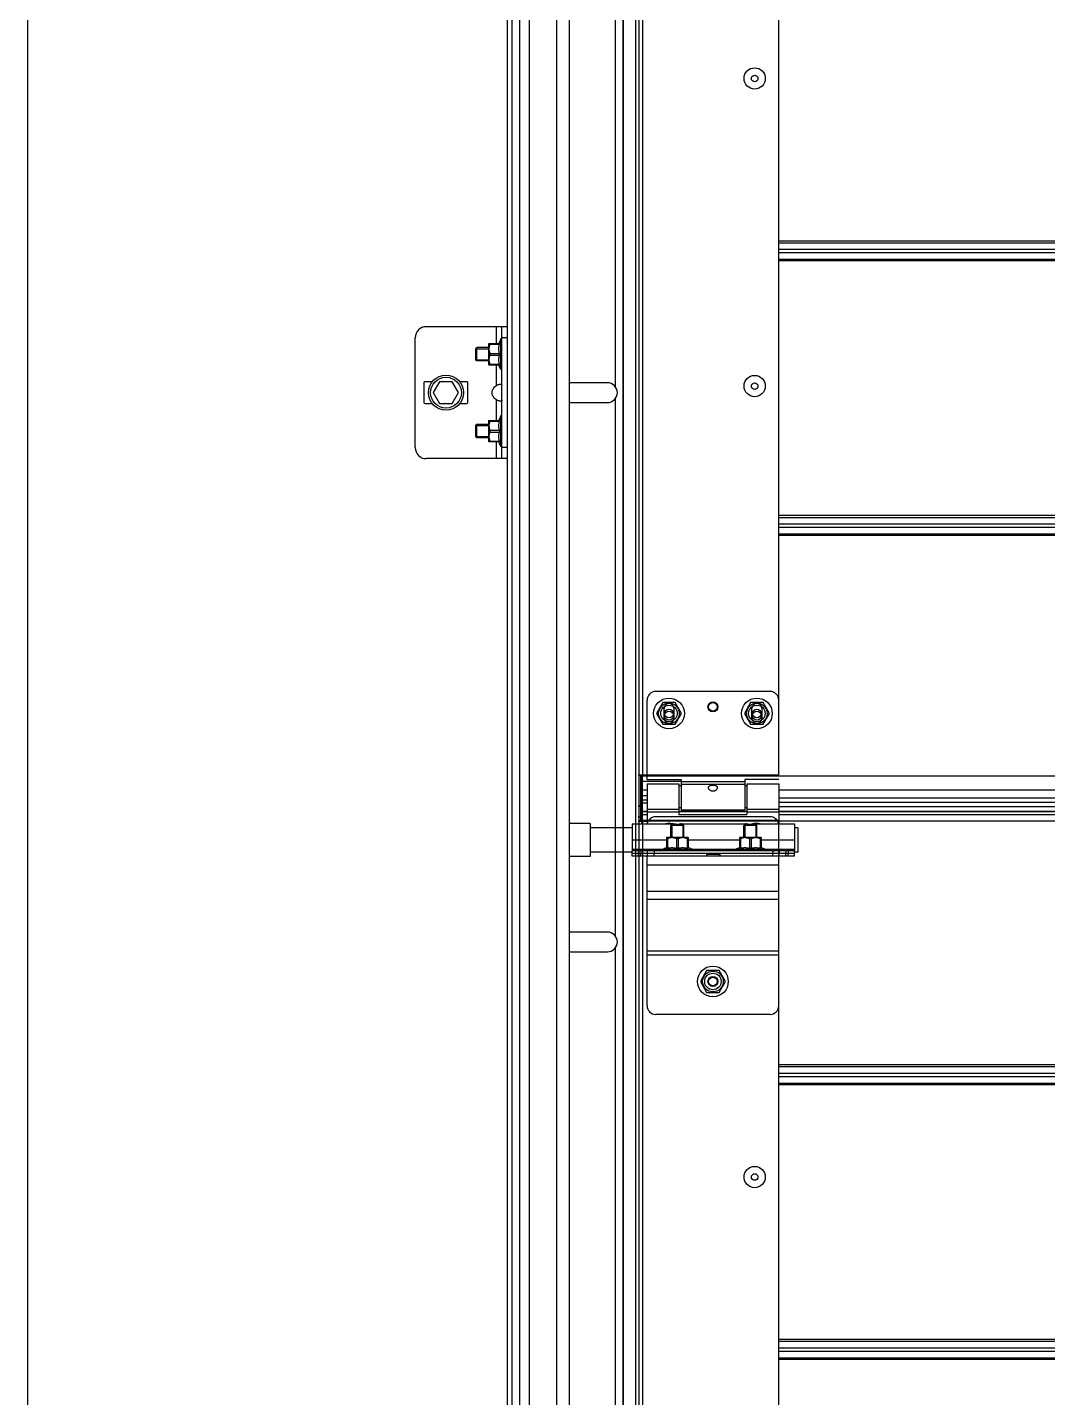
# Model space of a CAD drawing. Header units: millimetres. Extents: x 21899 to 38731, y -5425 to 3612.
# Drawn here: x 21917 to 22381, y 1761 to 2385 of the extents above; entities that cross this region are included whole.
import ezdxf

# ---------------------------------------------------------------- set-up
doc = ezdxf.new("R2010")
doc.units = ezdxf.units.MM

msp = doc.modelspace()

# ---------------------------------------------------------------- linework, layer by layer
at = {"color": 7, "linetype": 'Continuous'}
for p, q in [((21917.11, 3322), (21917.11, 1144.53)), ((22163.61, 3064.5), (22163.61, 1144.53)), ((22137.61, 3009.54), (22137.61, 1144.53)), ((22135.61, 1144.53), (22135.61, 2404.11)), ((22135.61, 2248.59), (22098.61, 2248.59)), ((22133.11, 2188.59), (22133.11, 2248.59)), ((22093.61, 2193.59), (22093.61, 2243.59)), ((22121.61, 2239.09), (22121.26, 2238.73)), ((22121.61, 2233.09), (22121.61, 2239.09)), ((22127.11, 2239.09), (22121.61, 2239.09)), ((22127.11, 2240.97), (22127.15, 2241)), ((22127.11, 2231.21), (22127.11, 2240.97)), ((22127.14, 2240.99), (22131.93, 2240.99)), ((22127.68, 2240.99), (22127.68, 2240.59)), ((22127.68, 2240.59), (22131.93, 2240.59)), ((22132.61, 2243.09), (22131.69, 2240.99)), ((22131.93, 2240.99), (22131.93, 2240.59)), ((22132.61, 2229.09), (22132.61, 2243.09)), ((22133.11, 2243.09), (22132.61, 2243.09)), ((22121.26, 2233.44), (22121.26, 2238.73)), ((22121.61, 2233.09), (22121.26, 2233.44)), ((22127.11, 2233.09), (22121.61, 2233.09)), ((22127.68, 2235.68), (22127.68, 2236.49)), ((22127.68, 2236.49), (22131.93, 2236.49)), ((22127.68, 2235.68), (22131.93, 2235.68)), ((22131.93, 2236.49), (22131.93, 2235.68)), ((22127.11, 2231.21), (22127.15, 2231.17)), ((22131.93, 2231.18), (22127.14, 2231.18)), ((22127.68, 2231.18), (22127.68, 2231.58)), ((22127.68, 2231.58), (22131.93, 2231.58)), ((22132.61, 2229.09), (22131.69, 2231.18)), ((22131.93, 2231.58), (22131.93, 2231.18)), ((22133.11, 2229.09), (22132.61, 2229.09)), ((22097.61, 2223.09), (22097.61, 2214.09)), ((22101.36, 2223.59), (22098.11, 2223.59)), ((22104.72, 2223.59), (22101.84, 2218.59)), ((22110.5, 2223.59), (22104.72, 2223.59)), ((22113.38, 2218.59), (22110.5, 2223.59)), ((22117.11, 2223.59), (22113.85, 2223.59)), ((22117.61, 2214.09), (22117.61, 2223.09)), ((22181.11, 2223.09), (22165.11, 2223.09)), ((22101.84, 2218.59), (22104.72, 2213.59)), ((22110.5, 2213.59), (22113.38, 2218.59)), ((22165.11, 2214.09), (22181.11, 2214.09)), ((22098.11, 2213.59), (22101.36, 2213.59)), ((22104.72, 2213.59), (22110.5, 2213.59)), ((22113.85, 2213.59), (22117.11, 2213.59)), ((22132.61, 2208.09), (22131.69, 2205.99)), ((22132.61, 2194.09), (22132.61, 2208.09)), ((22133.11, 2208.09), (22132.61, 2208.09)), ((22121.61, 2204.09), (22121.26, 2203.73)), ((22121.26, 2198.44), (22121.26, 2203.73)), ((22121.61, 2198.09), (22121.61, 2204.09)), ((22127.11, 2204.09), (22121.61, 2204.09)), ((22127.11, 2205.97), (22127.15, 2206)), ((22127.11, 2196.21), (22127.11, 2205.97)), ((22127.14, 2205.99), (22131.93, 2205.99)), ((22127.68, 2205.99), (22127.68, 2205.59)), ((22127.68, 2205.59), (22131.93, 2205.59)), ((22127.68, 2200.68), (22127.68, 2201.49)), ((22127.68, 2201.49), (22131.93, 2201.49)), ((22131.93, 2205.99), (22131.93, 2205.59)), ((22131.93, 2201.49), (22131.93, 2200.68)), ((22121.61, 2198.09), (22121.26, 2198.44)), ((22127.11, 2198.09), (22121.61, 2198.09)), ((22127.11, 2196.21), (22127.15, 2196.17)), ((22131.93, 2196.18), (22127.14, 2196.18)), ((22127.68, 2200.68), (22131.93, 2200.68)), ((22127.68, 2196.18), (22127.68, 2196.58)), ((22127.68, 2196.58), (22131.93, 2196.58)), ((22132.61, 2194.09), (22131.69, 2196.18)), ((22131.93, 2196.58), (22131.93, 2196.18)), ((22133.11, 2194.09), (22132.61, 2194.09)), ((22135.61, 2188.59), (22098.61, 2188.59)), ((22199.11, 2042.59), (22199.11, 2078.59)), ((22255.11, 2082.59), (22203.11, 2082.59)), ((22206.26, 2077.52), (22203.41, 2072.59)), ((22211.96, 2077.52), (22206.26, 2077.52)), ((22214.81, 2072.59), (22211.96, 2077.52)), ((22246.26, 2077.52), (22243.41, 2072.59)), ((22251.96, 2077.52), (22246.26, 2077.52)), ((22254.81, 2072.59), (22251.96, 2077.52)), ((22203.41, 2072.59), (22206.26, 2067.65)), ((22211.96, 2067.65), (22214.81, 2072.59)), ((22243.41, 2072.59), (22246.26, 2067.65)), ((22251.96, 2067.65), (22254.81, 2072.59)), ((22206.26, 2067.65), (22211.96, 2067.65)), ((22246.26, 2067.65), (22251.96, 2067.65)), ((22195.11, 2044.59), (22199.11, 2044.59)), ((22196.61, 2023.95), (22196.61, 2044.59)), ((22196.61, 2044.59), (22196.61, 2023.95)), ((22197.11, 2023.82), (22197.11, 2044.59)), ((22197.11, 2023.82), (22197.11, 2044.59)), ((22197.11, 2023.59), (22197.11, 2044.59)), ((22199.11, 2042.59), (22214.61, 2042.59)), ((22199.11, 2040.59), (22199.11, 2022.39)), ((22199.11, 2040.59), (22213.61, 2040.59)), ((22213.61, 2040.59), (22213.61, 2026.59)), ((22214.61, 2039.59), (22213.61, 2039.59)), ((22214.61, 2042.59), (22214.61, 2028.59)), ((22243.61, 2042.59), (22243.61, 2028.59)), ((22259.11, 2042.59), (22243.61, 2042.59)), ((22244.61, 2039.59), (22243.61, 2039.59)), ((22244.61, 2040.59), (22244.61, 2026.59)), ((22244.61, 2040.59), (22259.11, 2040.59)), ((22259.11, 2040.59), (22259.11, 2022.39)), ((22199.11, 2037.64), (22197.11, 2037.64)), ((22199.11, 2033.09), (22197.11, 2033.09)), ((22336.81, 2037.64), (22259.11, 2037.64)), ((23181.61, 2037.64), (22336.81, 2037.64)), ((22195.11, 2030.59), (22196.11, 2030.59)), ((22196.61, 2030.59), (22195.61, 2030.59)), ((22196.61, 2030.59), (22195.61, 2030.59)), ((22199.11, 2028.01), (22197.11, 2028.01)), ((22214.61, 2029.59), (22213.61, 2029.59)), ((22244.61, 2028.01), (22213.61, 2028.01)), ((22243.61, 2028.59), (22214.61, 2028.59)), ((22244.61, 2029.59), (22243.61, 2029.59)), ((22336.81, 2032.09), (22259.11, 2032.09)), ((22336.81, 2028.01), (22259.11, 2028.01)), ((23181.61, 2032.09), (22336.81, 2032.09)), ((23181.61, 2028.01), (22336.81, 2028.01)), ((22173.31, 2022.49), (22163.61, 2022.49)), ((22173.31, 2022.49), (22173.31, 2007.49)), ((22195.11, 2025.59), (22196.11, 2025.59)), ((22195.11, 2023.59), (22199.11, 2023.59)), ((22259.11, 2023.82), (22197.11, 2023.82)), ((22259.11, 2023.82), (22197.11, 2023.82)), ((22209.91, 2021.59), (22210.26, 2021.94)), ((22209.91, 2016.09), (22209.91, 2021.59)), ((22215.91, 2021.59), (22209.91, 2021.59)), ((22215.56, 2021.94), (22210.26, 2021.94)), ((22213.61, 2026.59), (22244.61, 2026.59)), ((22215.91, 2021.59), (22215.56, 2021.94)), ((22215.91, 2016.09), (22215.91, 2021.59)), ((22243.11, 2021.59), (22243.46, 2021.94)), ((22243.11, 2016.09), (22243.11, 2021.59)), ((22249.11, 2021.59), (22243.11, 2021.59)), ((22248.76, 2021.94), (22243.46, 2021.94)), ((22249.11, 2021.59), (22248.76, 2021.94)), ((22249.11, 2016.09), (22249.11, 2021.59)), ((22259.11, 2023.82), (22259.11, 2023.59)), ((22259.11, 2023.82), (22259.11, 2023.59)), ((22192.31, 2020.49), (22173.31, 2020.49)), ((22208.03, 2016.09), (22207.99, 2016.05)), ((22208, 2016.06), (22208, 2011.27)), ((22208.4, 2015.52), (22208, 2015.52)), ((22217.79, 2016.09), (22208.03, 2016.09)), ((22208.4, 2015.52), (22208.4, 2011.27)), ((22212.51, 2015.52), (22212.51, 2011.27)), ((22213.31, 2015.52), (22212.51, 2015.52)), ((22213.31, 2015.52), (22213.31, 2011.27)), ((22217.42, 2015.52), (22217.42, 2011.27)), ((22217.42, 2015.52), (22217.82, 2015.52)), ((22217.79, 2016.09), (22217.83, 2016.05)), ((22217.82, 2016.06), (22217.82, 2011.27)), ((22241.23, 2016.09), (22241.19, 2016.05)), ((22241.2, 2016.06), (22241.2, 2011.27)), ((22241.6, 2015.52), (22241.2, 2015.52)), ((22250.99, 2016.09), (22241.23, 2016.09)), ((22241.6, 2015.52), (22241.6, 2011.27)), ((22245.71, 2015.52), (22245.71, 2011.27)), ((22246.51, 2015.52), (22245.71, 2015.52)), ((22246.51, 2015.52), (22246.51, 2011.27)), ((22250.62, 2015.52), (22250.62, 2011.27)), ((22250.62, 2015.52), (22251.02, 2015.52)), ((22250.99, 2016.09), (22251.03, 2016.05)), ((22251.02, 2016.06), (22251.02, 2011.27)), ((22267.81, 2020.49), (22266.31, 2020.49)), ((22267.81, 2020.48), (22267.81, 2009.49)), ((22192.31, 2009.49), (22173.31, 2009.49)), ((22192.31, 2007.59), (22192.31, 2010.09)), ((22266.31, 2008.89), (22192.31, 2008.89)), ((22226.26, 2008.79), (22192.31, 2008.79)), ((22199.31, 2008.89), (22199.31, 2010.09)), ((22199.31, 2007.59), (22199.31, 2008.79)), ((22205.91, 2010.59), (22208, 2011.51)), ((22205.91, 2010.09), (22205.91, 2010.59)), ((22219.91, 2010.59), (22205.91, 2010.59)), ((22208.4, 2011.27), (22208, 2011.27)), ((22209.91, 2008.79), (22209.91, 2008.89)), ((22213.31, 2011.27), (22212.51, 2011.27)), ((22215.91, 2008.79), (22215.91, 2008.89)), ((22217.82, 2011.27), (22217.42, 2011.27)), ((22219.91, 2010.59), (22217.82, 2011.51)), ((22219.91, 2010.09), (22219.91, 2010.59)), ((22226.26, 2008.79), (22226.26, 2008.89)), ((22232.36, 2007.59), (22232.36, 2008.89)), ((22266.31, 2008.79), (22232.36, 2008.79)), ((22239.11, 2010.59), (22241.2, 2011.51)), ((22239.11, 2010.09), (22239.11, 2010.59)), ((22253.11, 2010.59), (22239.11, 2010.59)), ((22241.6, 2011.27), (22241.2, 2011.27)), ((22243.11, 2008.79), (22243.11, 2008.89)), ((22246.51, 2011.27), (22245.71, 2011.27)), ((22249.11, 2008.79), (22249.11, 2008.89)), ((22251.02, 2011.27), (22250.62, 2011.27)), ((22253.11, 2010.59), (22251.02, 2011.51)), ((22253.11, 2010.09), (22253.11, 2010.59)), ((22259.31, 2010.09), (22259.31, 2008.89)), ((22259.31, 2007.59), (22259.31, 2008.79)), ((22266.31, 2007.59), (22266.31, 2010.09)), ((22267.81, 2009.49), (22266.31, 2009.49)), ((22173.31, 2007.49), (22163.61, 2007.49)), ((22181.11, 1973.09), (22165.11, 1973.09)), ((22165.11, 1964.09), (22181.11, 1964.09)), ((22226.26, 1955.52), (22223.41, 1950.59)), ((22231.96, 1955.52), (22226.26, 1955.52)), ((22234.81, 1950.59), (22231.96, 1955.52)), ((22223.41, 1950.59), (22226.26, 1945.65)), ((22231.96, 1945.65), (22234.81, 1950.59)), ((22226.26, 1945.65), (22231.96, 1945.65))]:
    msp.add_line(p, q, dxfattribs=at)
at = {"color": 9, "linetype": 'Continuous'}
for p, q in [((22188.05, 3064.5), (22188.05, 1144.53)), ((22188.2, 3064.5), (22188.2, 1144.53)), ((22193.94, 3064.5), (22193.94, 1144.53)), ((22145.48, 3055.17), (22145.48, 1144.53)), ((22157.96, 3055.17), (22157.96, 1144.53)), ((22141.12, 3011.61), (22141.12, 1144.53)), ((22197.11, 2523.59), (22197.11, 2044.59)), ((22184.61, 2465.76), (22184.61, 2221.41)), ((22336.81, 2287.61), (22259.11, 2287.61)), ((22259.11, 2286.83), (22336.81, 2286.83)), ((22259.11, 2283.86), (22336.81, 2283.86)), ((23181.61, 2287.61), (22336.81, 2287.61)), ((22336.81, 2286.83), (23181.61, 2286.83)), ((22336.81, 2283.86), (23181.61, 2283.86)), ((22259.11, 2282.31), (22336.81, 2282.31)), ((22259.11, 2279.34), (22336.81, 2279.34)), ((22336.81, 2278.56), (22259.11, 2278.56)), ((22336.81, 2282.31), (23181.61, 2282.31)), ((22336.81, 2279.34), (23181.61, 2279.34)), ((23181.61, 2278.56), (22336.81, 2278.56)), ((22130.61, 2240.99), (22130.61, 2248.59)), ((22135.61, 2243.59), (22133.11, 2243.59)), ((22130.61, 2221.88), (22130.61, 2231.18)), ((22130.61, 2205.99), (22130.61, 2215.29)), ((22184.61, 2215.76), (22184.61, 1971.41)), ((22130.61, 2188.59), (22130.61, 2196.18)), ((22135.61, 2193.59), (22133.11, 2193.59)), ((22336.81, 2162.61), (22259.11, 2162.61)), ((22259.11, 2161.83), (22336.81, 2161.83)), ((22259.11, 2158.86), (22336.81, 2158.86)), ((23181.61, 2162.61), (22336.81, 2162.61)), ((22336.81, 2161.83), (23181.61, 2161.83)), ((22336.81, 2158.86), (23181.61, 2158.86)), ((22259.11, 2157.31), (22336.81, 2157.31)), ((22259.11, 2154.34), (22336.81, 2154.34)), ((22336.81, 2153.56), (22259.11, 2153.56)), ((22336.81, 2157.31), (23181.61, 2157.31)), ((22336.81, 2154.34), (23181.61, 2154.34)), ((23181.61, 2153.56), (22336.81, 2153.56)), ((22336.81, 2044.01), (22197.11, 2044.01)), ((22199.11, 2044.01), (22197.11, 2044.01)), ((22214.61, 2041.58), (22197.11, 2041.58)), ((22243.61, 2041.43), (22214.61, 2041.43)), ((22243.61, 2040.21), (22214.61, 2040.21)), ((23181.61, 2044.01), (22336.81, 2044.01)), ((22196.61, 2037.59), (22196.61, 2022.39)), ((22199.11, 2037.73), (22197.11, 2037.73)), ((22199.11, 2035.09), (22197.11, 2035.09)), ((22336.81, 2037.73), (22259.11, 2037.73)), ((22336.81, 2034.09), (22259.11, 2034.09)), ((23181.61, 2037.73), (22336.81, 2037.73)), ((23181.61, 2034.09), (22336.81, 2034.09)), ((22197.11, 2031.9), (22199.11, 2031.9)), ((22197.11, 2027.97), (22199.11, 2027.97)), ((22199.11, 2028.96), (22213.61, 2028.96)), ((22199.11, 2027.75), (22213.61, 2027.75)), ((22213.61, 2027.97), (22244.61, 2027.97)), ((22244.61, 2028.96), (22259.11, 2028.96)), ((22244.61, 2027.75), (22259.11, 2027.75)), ((22259.11, 2030.3), (22336.81, 2030.3)), ((22259.11, 2027.97), (22336.81, 2027.97)), ((22336.81, 2030.3), (23181.61, 2030.3)), ((22336.81, 2027.97), (23181.61, 2027.97)), ((22197.11, 2026.59), (22199.11, 2026.59)), ((22197.11, 2023.68), (22199.11, 2023.68)), ((22197.11, 2023.59), (22197.11, 1544.59)), ((22213.61, 2026.59), (22244.61, 2026.59)), ((22259.11, 2026.59), (22336.81, 2026.59)), ((22259.11, 2023.68), (22336.81, 2023.68)), ((22336.81, 2026.59), (23181.61, 2026.59)), ((22336.81, 2023.68), (23181.61, 2023.68)), ((22192.31, 2014.99), (22208, 2014.99)), ((22217.82, 2014.99), (22241.2, 2014.99)), ((22251.02, 2014.99), (22266.31, 2014.99)), ((22192.31, 2010.89), (22206.59, 2010.89)), ((22195.31, 2010.09), (22195.31, 2008.89)), ((22195.31, 2007.59), (22195.31, 2008.79)), ((22196.31, 2010.09), (22196.31, 2008.89)), ((22196.31, 2007.59), (22196.31, 2008.79)), ((22202.31, 2010.09), (22202.31, 2008.89)), ((22202.31, 2007.59), (22202.31, 2008.79)), ((22219.23, 2010.89), (22239.79, 2010.89)), ((22231.96, 2008.36), (22226.26, 2008.36)), ((22252.43, 2010.89), (22266.31, 2010.89)), ((22256.31, 2010.09), (22256.31, 2008.89)), ((22256.31, 2007.59), (22256.31, 2008.79)), ((22262.31, 2010.09), (22262.31, 2008.89)), ((22262.31, 2007.59), (22262.31, 2008.79)), ((22263.31, 2010.09), (22263.31, 2008.89)), ((22263.31, 2007.59), (22263.31, 2008.79)), ((22259.11, 2003.59), (22199.11, 2003.59)), ((22259.11, 1991.59), (22199.11, 1991.59)), ((22259.11, 1987.84), (22199.11, 1987.84)), ((22184.61, 1965.76), (22184.61, 1721.41)), ((22259.11, 1964.46), (22199.11, 1964.46)), ((22259.11, 1962.59), (22199.11, 1962.59)), ((22336.81, 1912.61), (22259.11, 1912.61)), ((22259.11, 1911.83), (22336.81, 1911.83)), ((22259.11, 1908.86), (22336.81, 1908.86)), ((23181.61, 1912.61), (22336.81, 1912.61)), ((22336.81, 1911.83), (23181.61, 1911.83)), ((22336.81, 1908.86), (23181.61, 1908.86)), ((22259.11, 1907.31), (22336.81, 1907.31)), ((22259.11, 1904.34), (22336.81, 1904.34)), ((22336.81, 1903.56), (22259.11, 1903.56)), ((22336.81, 1907.31), (23181.61, 1907.31)), ((22336.81, 1904.34), (23181.61, 1904.34)), ((23181.61, 1903.56), (22336.81, 1903.56)), ((22336.81, 1787.61), (22259.11, 1787.61)), ((22259.11, 1786.83), (22336.81, 1786.83)), ((22259.11, 1783.86), (22336.81, 1783.86)), ((23181.61, 1787.61), (22336.81, 1787.61)), ((22336.81, 1786.83), (23181.61, 1786.83)), ((22336.81, 1783.86), (23181.61, 1783.86)), ((22259.11, 1782.31), (22336.81, 1782.31)), ((22259.11, 1779.34), (22336.81, 1779.34)), ((22336.81, 1778.56), (22259.11, 1778.56)), ((22336.81, 1782.31), (23181.61, 1782.31)), ((22336.81, 1779.34), (23181.61, 1779.34)), ((23181.61, 1778.56), (22336.81, 1778.56))]:
    msp.add_line(p, q, dxfattribs=at)
at = {"color": 3, "linetype": 'Continuous'}
for p, q in [((22195.61, 1441.84), (22195.61, 2815.83)), ((22259.11, 2044.59), (22259.11, 2523.59)), ((22206.86, 2070.34), (22206.86, 2074.84)), ((22206.86, 2070.34), (22206.86, 2074.84)), ((22211.36, 2074.84), (22211.36, 2070.34)), ((22211.36, 2074.84), (22211.36, 2070.34)), ((22246.86, 2070.34), (22246.86, 2074.84)), ((22246.86, 2070.34), (22246.86, 2074.84)), ((22251.36, 2074.84), (22251.36, 2070.34)), ((22251.36, 2074.84), (22251.36, 2070.34)), ((22195.61, 2044.59), (22259.11, 2044.59)), ((22195.61, 2044.59), (22259.11, 2044.59)), ((22196.11, 2044.59), (22196.11, 2023.59)), ((22197.11, 2037.59), (22196.11, 2037.59)), ((22192.31, 2022.39), (22192.31, 2010.09)), ((22192.31, 2022.39), (22210.81, 2022.39)), ((22259.11, 2023.59), (22197.11, 2023.59)), ((22259.11, 2023.59), (22197.11, 2023.59)), ((22255.11, 2025.59), (22203.11, 2025.59)), ((22214.81, 2022.39), (22243.81, 2022.39)), ((22247.81, 2022.39), (22266.31, 2022.39)), ((22259.11, 1544.59), (22259.11, 2023.59)), ((22266.31, 2022.39), (22266.31, 2010.09)), ((22266.31, 2010.09), (22192.31, 2010.09)), ((22226.26, 2008.79), (22226.26, 2007.59)), ((22231.96, 2008.79), (22226.26, 2008.79)), ((22231.96, 2008.79), (22231.96, 2007.59)), ((22199.01, 2007.59), (22192.31, 2007.59)), ((22199.11, 1939.59), (22199.11, 2007.59)), ((22266.31, 2007.59), (22199.11, 2007.59)), ((22259.11, 1939.59), (22259.11, 2007.59)), ((22255.11, 1935.59), (22203.11, 1935.59))]:
    msp.add_line(p, q, dxfattribs=at)
at = {"color": 2, "linetype": 'Continuous'}
for p, q in [((22121.26, 2238.59), (22127.11, 2238.59)), ((22121.26, 2233.59), (22127.11, 2233.59)), ((22121.26, 2203.59), (22127.11, 2203.59)), ((22121.26, 2198.59), (22127.11, 2198.59)), ((22210.41, 2021.94), (22210.41, 2016.09)), ((22215.41, 2021.94), (22215.41, 2016.09)), ((22243.61, 2021.94), (22243.61, 2016.09)), ((22248.61, 2021.94), (22248.61, 2016.09)), ((22210.41, 2008.89), (22210.41, 2008.79)), ((22215.41, 2008.89), (22215.41, 2008.79)), ((22243.61, 2008.89), (22243.61, 2008.79)), ((22248.61, 2008.89), (22248.61, 2008.79))]:
    msp.add_line(p, q, dxfattribs=at)
at = {"color": 7, "linetype": 'Continuous'}
for centre, radius in [((22248.11, 2361.59), 4.85), ((22248.11, 2361.59), 1.5), ((22107.61, 2218.59), 8), ((22248.11, 2221.59), 4.85), ((22107.61, 2218.59), 7), ((22248.11, 2221.59), 1.5), ((22209.11, 2072.59), 7), ((22229.11, 2075.59), 2), ((22249.11, 2072.59), 7), ((22209.11, 2072.59), 3.75), ((22209.11, 2072.59), 2), ((22209.11, 2071.59), 2), ((22249.11, 2072.59), 3.75), ((22249.11, 2072.59), 2), ((22249.11, 2071.59), 2), ((22229.11, 1950.59), 7), ((22229.11, 1950.59), 3.75), ((22229.11, 1950.59), 2), ((22248.11, 1861.59), 4.85), ((22248.11, 1861.59), 1.5)]:
    msp.add_circle(centre, radius, dxfattribs=at)
at = {"color": 9, "linetype": 'Continuous'}
for centre in [(22209.11, 2072.59), (22249.11, 2072.59), (22229.11, 1950.59)]:
    msp.add_circle(centre, 4.7, dxfattribs=at)
at = {"color": 3, "linetype": 'Continuous'}
for centre in [(22229.11, 2075.59), (22229.11, 1950.59)]:
    msp.add_circle(centre, 2.25, dxfattribs=at)
at = {"color": 7, "linetype": 'Continuous'}
for centre, radius, start, end in [((22098.61, 2243.59), 5, 90, 180), ((22098.11, 2223.09), 0.5, 90, 180), ((22117.11, 2223.09), 0.5, 0, 90), ((22165.11, 2218.59), 4.5, 90, 109.55064), ((22181.11, 2218.59), 4.5, 270, 90), ((22098.11, 2214.09), 0.5, 180, 270), ((22117.11, 2214.09), 0.5, 270, 0), ((22165.11, 2218.59), 4.5, 250.44936, 270), ((22098.61, 2193.59), 5, 180, 270), ((22203.11, 2078.59), 4, 90, 180), ((22255.11, 2078.59), 4, 0, 90), ((22209.11, 2015.59), 7, 75.96314, 102.99483), ((22249.11, 2015.59), 7, 77.00517, 109.37316), ((22165.11, 1968.59), 4.5, 90, 109.55064), ((22181.11, 1968.59), 4.5, 270, 90), ((22165.11, 1968.59), 4.5, 250.44936, 270)]:
    msp.add_arc(centre, radius, start, end, dxfattribs=at)
at = {"color": 3, "linetype": 'Continuous'}
for centre, radius, start, end in [((22209.11, 2074.84), 2.25, 0, 180), ((22209.11, 2074.84), 2.25, 0, 180), ((22249.11, 2074.84), 2.25, 0, 180), ((22249.11, 2074.84), 2.25, 0, 180), ((22209.11, 2070.34), 2.25, 180, 0), ((22209.11, 2070.34), 2.25, 180, 0), ((22249.11, 2070.34), 2.25, 180, 0), ((22249.11, 2070.34), 2.25, 180, 0), ((22203.11, 2021.59), 4, 90, 168.44976), ((22255.11, 2021.59), 4, 11.55024, 90), ((22203.11, 1939.59), 4, 180, 270), ((22255.11, 1939.59), 4, 270, 0)]:
    msp.add_arc(centre, radius, start, end, dxfattribs=at)
at = {"color": 7, "linetype": 'Continuous'}
for points, start_tangent, end_tangent in [([(22127.68, 2240.59), (22127.46, 2240.11), (22127.3, 2239.65), (22127.2, 2239.2), (22127.15, 2238.76), (22127.15, 2238.32), (22127.2, 2237.88), (22127.3, 2237.43), (22127.46, 2236.97), (22127.68, 2236.49)], (-0.44845, -0.893808), (0.44845, -0.893808)), ([(22131.93, 2236.49), (22131.83, 2237.01), (22131.75, 2237.52), (22131.71, 2238.03), (22131.69, 2238.54), (22131.71, 2239.05), (22131.75, 2239.56), (22131.83, 2240.07), (22131.93, 2240.59)], (-0.215516, 0.9765), (0.215516, 0.9765)), ([(22127.68, 2235.68), (22127.46, 2235.2), (22127.3, 2234.74), (22127.2, 2234.29), (22127.15, 2233.85), (22127.15, 2233.41), (22127.2, 2232.97), (22127.3, 2232.52), (22127.46, 2232.06), (22127.68, 2231.58)], (-0.44845, -0.893808), (0.44845, -0.893808)), ([(22131.93, 2231.58), (22131.83, 2232.1), (22131.75, 2232.61), (22131.71, 2233.12), (22131.69, 2233.63), (22131.71, 2234.14), (22131.75, 2234.65), (22131.83, 2235.16), (22131.93, 2235.68)], (-0.215516, 0.9765), (0.215516, 0.9765)), ([(22130.61, 2215.29), (22129.77, 2215.96), (22129.17, 2216.69), (22128.78, 2217.44), (22128.6, 2218.2), (22128.6, 2218.97), (22128.78, 2219.73), (22129.17, 2220.48), (22129.77, 2221.21), (22130.61, 2221.88)], (-0.836124, 0.548541), (0.836124, 0.548541)), ([(22130.61, 2221.88), (22131.08, 2222.14), (22131.54, 2222.31), (22131.98, 2222.4), (22132.38, 2222.44), (22132.7, 2222.4), (22132.93, 2222.31), (22133.07, 2222.14)], (0.836124, 0.548541), (0.404914, -0.914355)), ([(22133.07, 2215.03), (22132.93, 2214.86), (22132.7, 2214.77), (22132.38, 2214.73), (22131.98, 2214.77), (22131.54, 2214.86), (22131.08, 2215.03), (22130.61, 2215.29)], (-0.404896, -0.914363), (-0.836124, 0.548541)), ([(22133.11, 2215.29), (22133.07, 2215.03)], (0, -1), (-0.404896, -0.914363)), ([(22127.68, 2205.59), (22127.46, 2205.11), (22127.3, 2204.65), (22127.2, 2204.2), (22127.15, 2203.76), (22127.15, 2203.32), (22127.2, 2202.88), (22127.3, 2202.43), (22127.46, 2201.97), (22127.68, 2201.49)], (-0.44845, -0.893808), (0.44845, -0.893808)), ([(22131.93, 2201.49), (22131.83, 2202.01), (22131.75, 2202.52), (22131.71, 2203.03), (22131.69, 2203.54), (22131.71, 2204.05), (22131.75, 2204.56), (22131.83, 2205.07), (22131.93, 2205.59)], (-0.215516, 0.9765), (0.215516, 0.9765)), ([(22127.68, 2200.68), (22127.46, 2200.2), (22127.3, 2199.74), (22127.2, 2199.29), (22127.15, 2198.85), (22127.15, 2198.41), (22127.2, 2197.97), (22127.3, 2197.52), (22127.46, 2197.06), (22127.68, 2196.58)], (-0.44845, -0.893808), (0.44845, -0.893808)), ([(22131.93, 2196.58), (22131.83, 2197.1), (22131.75, 2197.61), (22131.71, 2198.12), (22131.69, 2198.63), (22131.71, 2199.14), (22131.75, 2199.65), (22131.83, 2200.16), (22131.93, 2200.68)], (-0.215516, 0.9765), (0.215516, 0.9765)), ([(22227.11, 2038.83), (22227.17, 2039.17), (22227.36, 2039.46), (22227.66, 2039.69), (22228.01, 2039.84), (22228.37, 2039.93), (22228.76, 2039.99), (22229.17, 2040), (22229.58, 2039.97), (22229.97, 2039.91), (22230.32, 2039.8), (22230.63, 2039.65), (22230.87, 2039.44), (22231.04, 2039.17), (22231.11, 2038.83)], (0, 1), (0, -1)), ([(22197.11, 2037.87), (22196.86, 2037.89), (22196.68, 2037.96), (22196.61, 2038.06)], (-1, 0), (0, 1)), ([(22197.11, 2037.87), (22196.86, 2037.89), (22196.68, 2037.96), (22196.61, 2038.06)], (-1, 0), (0, 1)), ([(22227.2, 2038.38), (22227.17, 2038.47), (22227.11, 2038.83)], (-0.374906, 0.927063), (0, 1)), ([(22231.01, 2038.37), (22230.88, 2038.12), (22230.61, 2037.78), (22230.26, 2037.51), (22229.9, 2037.32), (22229.5, 2037.21), (22229.07, 2037.17), (22228.65, 2037.22), (22228.24, 2037.36), (22227.89, 2037.56), (22227.58, 2037.82), (22227.33, 2038.13), (22227.2, 2038.38)], (-0.381296, -0.924453), (-0.374906, 0.927063)), ([(22231.11, 2038.83), (22231.05, 2038.48), (22231.01, 2038.37)], (0, -1), (-0.381296, -0.924453)), ([(22196.61, 2023.95), (22196.68, 2023.89), (22196.86, 2023.84), (22197.11, 2023.82)], (0, -1), (1, 0)), ([(22196.61, 2023.95), (22196.68, 2023.89), (22196.86, 2023.84), (22197.11, 2023.82)], (0, -1), (1, 0)), ([(22212.51, 2015.52), (22212.02, 2015.73), (22211.56, 2015.89), (22211.12, 2016), (22210.68, 2016.05), (22210.24, 2016.05), (22209.79, 2016), (22209.35, 2015.89), (22208.89, 2015.73), (22208.4, 2015.52)], (-0.893808, 0.44845), (-0.893808, -0.44845)), ([(22217.42, 2015.52), (22216.93, 2015.73), (22216.47, 2015.89), (22216.02, 2016), (22215.58, 2016.05), (22215.14, 2016.05), (22214.7, 2016), (22214.26, 2015.89), (22213.8, 2015.73), (22213.31, 2015.52)], (-0.893808, 0.44845), (-0.893808, -0.44845)), ([(22245.71, 2015.52), (22245.22, 2015.73), (22244.76, 2015.89), (22244.32, 2016), (22243.88, 2016.05), (22243.44, 2016.05), (22242.99, 2016), (22242.55, 2015.89), (22242.09, 2015.73), (22241.6, 2015.52)], (-0.893808, 0.44845), (-0.893808, -0.44845)), ([(22250.62, 2015.52), (22250.13, 2015.73), (22249.67, 2015.89), (22249.22, 2016), (22248.78, 2016.05), (22248.34, 2016.05), (22247.9, 2016), (22247.46, 2015.89), (22247, 2015.73), (22246.51, 2015.52)], (-0.893808, 0.44845), (-0.893808, -0.44845)), ([(22208.4, 2011.27), (22208.92, 2011.37), (22209.44, 2011.44), (22209.95, 2011.49), (22210.46, 2011.51), (22210.97, 2011.49), (22211.48, 2011.44), (22211.99, 2011.37), (22212.51, 2011.27)], (0.9765, 0.215516), (0.9765, -0.215516)), ([(22213.31, 2011.27), (22213.83, 2011.37), (22214.34, 2011.44), (22214.85, 2011.49), (22215.36, 2011.51), (22215.87, 2011.49), (22216.38, 2011.44), (22216.9, 2011.37), (22217.42, 2011.27)], (0.9765, 0.215516), (0.9765, -0.215516)), ([(22241.6, 2011.27), (22242.12, 2011.37), (22242.64, 2011.44), (22243.15, 2011.49), (22243.66, 2011.51), (22244.17, 2011.49), (22244.68, 2011.44), (22245.19, 2011.37), (22245.71, 2011.27)], (0.9765, 0.215516), (0.9765, -0.215516)), ([(22246.51, 2011.27), (22247.03, 2011.37), (22247.54, 2011.44), (22248.05, 2011.49), (22248.56, 2011.51), (22249.07, 2011.49), (22249.58, 2011.44), (22250.1, 2011.37), (22250.62, 2011.27)], (0.9765, 0.215516), (0.9765, -0.215516))]:
    msp.add_spline(points, degree=3, dxfattribs=dict(at, start_tangent=start_tangent, end_tangent=end_tangent))
at = {"color": 3, "linetype": 'Continuous'}
for points, start_tangent, end_tangent in [([(22196.54, 2023.61), (22196.06, 2023.68), (22195.73, 2023.8), (22195.61, 2023.95)], (-0.99525, 0.097347), (0, 1)), ([(22196.54, 2023.61), (22196.06, 2023.68), (22195.73, 2023.8), (22195.61, 2023.95)], (-0.99525, 0.097347), (0, 1)), ([(22196.61, 2023.6), (22196.54, 2023.61)], (-0.996579, 0.082649), (-0.99525, 0.097347)), ([(22196.61, 2023.6), (22196.54, 2023.61)], (-0.996579, 0.082649), (-0.99525, 0.097347)), ([(22197.11, 2023.59), (22196.61, 2023.6)], (-1, 0), (-0.996579, 0.082649)), ([(22197.11, 2023.59), (22196.61, 2023.6)], (-1, 0), (-0.996579, 0.082649)), ([(22210.89, 2022.36), (22210.81, 2022.39)], (-0.967488, 0.252916), (-0.269211, -0.963081)), ([(22211.88, 2022.17), (22211.68, 2022.2), (22211.48, 2022.23), (22211.31, 2022.27), (22211.16, 2022.3), (22211.04, 2022.33), (22210.94, 2022.35), (22210.81, 2022.39), (22210.94, 2022.35), (22211.04, 2022.33), (22211.16, 2022.3), (22211.31, 2022.27), (22211.48, 2022.23), (22211.68, 2022.2)], (-0.991814, 0.127691), (0.987855, -0.155378)), ([(22211.48, 2022.23), (22211.31, 2022.27), (22211.16, 2022.3), (22211.04, 2022.33), (22210.94, 2022.35), (22210.81, 2022.39), (22210.94, 2022.35), (22211.04, 2022.33), (22211.16, 2022.3), (22211.31, 2022.27), (22211.48, 2022.23), (22211.68, 2022.2)], (-0.983603, 0.180346), (0.987855, -0.155378)), ([(22211.48, 2022.23), (22211.31, 2022.27), (22211.16, 2022.3), (22211.04, 2022.33), (22210.94, 2022.35), (22210.81, 2022.39), (22210.94, 2022.35), (22211.04, 2022.33), (22211.16, 2022.3)], (-0.983603, 0.180346), (0.975429, -0.220316)), ([(22210.81, 2022.39), (22210.82, 2022.38)], (-0.269295, -0.963058), (0.966761, -0.25568)), ([(22210.94, 2022.35), (22210.89, 2022.36)], (-0.968495, 0.249032), (-0.967488, 0.252916)), ([(22212.02, 2022.15), (22211.88, 2022.17)], (-0.994049, 0.108934), (-0.991814, 0.127691)), ([(22212.34, 2022.13), (22212.02, 2022.15)], (-0.997809, 0.06616), (-0.994049, 0.108934)), ([(22212.81, 2022.11), (22212.34, 2022.13)], (-1, -0.000125), (-0.997809, 0.06616)), ([(22212.81, 2022.11), (22213.28, 2022.13)], (1, -0.000114), (0.997809, 0.066161)), ([(22213.28, 2022.13), (22213.58, 2022.15)], (0.997809, 0.066161), (0.994276, 0.106842)), ([(22213.58, 2022.15), (22213.74, 2022.17), (22213.94, 2022.2), (22214.13, 2022.23), (22214.31, 2022.27), (22214.46, 2022.3), (22214.58, 2022.33), (22214.68, 2022.35), (22214.8, 2022.38), (22214.68, 2022.35), (22214.58, 2022.33), (22214.46, 2022.3), (22214.31, 2022.27), (22214.14, 2022.23), (22213.94, 2022.2), (22213.74, 2022.17)], (0.994276, 0.106842), (-0.991806, -0.127754)), ([(22213.93, 2022.2), (22213.74, 2022.17)], (-0.988177, -0.153317), (-0.991806, -0.127754)), ([(22214.68, 2022.35), (22214.8, 2022.38), (22214.68, 2022.35), (22214.64, 2022.34)], (0.968529, 0.248901), (-0.970087, -0.242758)), ([(22214.68, 2022.35), (22214.71, 2022.36)], (0.968529, 0.248901), (0.967848, 0.251535)), ([(22214.71, 2022.36), (22214.8, 2022.38)], (0.967848, 0.251535), (0.258533, -0.966003)), ([(22243.89, 2022.36), (22243.81, 2022.39)], (-0.967488, 0.252916), (-0.269211, -0.963081)), ([(22243.81, 2022.39), (22243.82, 2022.38)], (-0.269295, -0.963058), (0.966761, -0.25568)), ([(22244.88, 2022.17), (22244.68, 2022.2), (22244.48, 2022.23), (22244.31, 2022.27), (22244.16, 2022.3), (22244.04, 2022.33), (22243.94, 2022.35), (22243.81, 2022.39), (22243.94, 2022.35), (22244.04, 2022.33), (22244.16, 2022.3), (22244.31, 2022.27), (22244.48, 2022.23), (22244.68, 2022.2)], (-0.991814, 0.127691), (0.987855, -0.155378)), ([(22244.48, 2022.23), (22244.31, 2022.27), (22244.16, 2022.3), (22244.04, 2022.33), (22243.94, 2022.35), (22243.81, 2022.39), (22243.94, 2022.35), (22244.04, 2022.33), (22244.16, 2022.3), (22244.31, 2022.27), (22244.48, 2022.23), (22244.68, 2022.2)], (-0.983603, 0.180346), (0.987855, -0.155378)), ([(22244.48, 2022.23), (22244.31, 2022.27), (22244.16, 2022.3), (22244.04, 2022.33), (22243.94, 2022.35), (22243.81, 2022.39), (22243.94, 2022.35), (22244.04, 2022.33), (22244.16, 2022.3)], (-0.983603, 0.180346), (0.975429, -0.220316)), ([(22243.94, 2022.35), (22243.89, 2022.36)], (-0.968495, 0.249032), (-0.967488, 0.252916)), ([(22245.02, 2022.15), (22244.88, 2022.17)], (-0.994049, 0.108934), (-0.991814, 0.127691)), ([(22245.34, 2022.13), (22245.02, 2022.15)], (-0.997809, 0.06616), (-0.994049, 0.108934)), ([(22245.81, 2022.11), (22245.34, 2022.13)], (-1, -0.000125), (-0.997809, 0.06616)), ([(22245.81, 2022.11), (22246.28, 2022.13)], (1, -0.000114), (0.997809, 0.066161)), ([(22246.28, 2022.13), (22246.58, 2022.15)], (0.997809, 0.066161), (0.994276, 0.106842)), ([(22246.58, 2022.15), (22246.74, 2022.17), (22246.94, 2022.2), (22247.13, 2022.23), (22247.31, 2022.27), (22247.46, 2022.3), (22247.58, 2022.33), (22247.68, 2022.35), (22247.8, 2022.38), (22247.68, 2022.35), (22247.58, 2022.33), (22247.46, 2022.3), (22247.31, 2022.27), (22247.14, 2022.23), (22246.94, 2022.2), (22246.74, 2022.17)], (0.994276, 0.106842), (-0.991806, -0.127754)), ([(22246.93, 2022.2), (22246.74, 2022.17)], (-0.988177, -0.153317), (-0.991806, -0.127754)), ([(22247.68, 2022.35), (22247.8, 2022.38), (22247.68, 2022.35), (22247.64, 2022.34)], (0.968529, 0.248901), (-0.970087, -0.242758)), ([(22247.68, 2022.35), (22247.71, 2022.36)], (0.968529, 0.248901), (0.967848, 0.251535)), ([(22247.71, 2022.36), (22247.8, 2022.38)], (0.967848, 0.251535), (0.258533, -0.966003))]:
    msp.add_spline(points, degree=3, dxfattribs=dict(at, start_tangent=start_tangent, end_tangent=end_tangent))

doc.saveas('drawing.dxf')
